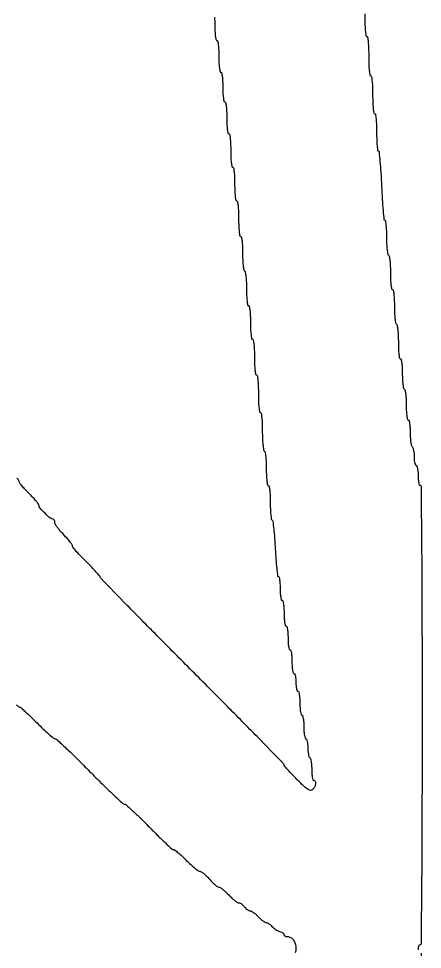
# Model space of a CAD drawing. Extents: x 70 to 555, y 312 to 2125.
# Drawn here: x 350.7 to 555, y 1218.5 to 1689.1 of the extents above; entities that cross this region are included whole.
import ezdxf

# ---------------------------------------------------------------- set-up
doc = ezdxf.new("R2010")
doc.units = 0

msp = doc.modelspace()

# ---------------------------------------------------------------- linework, layer by layer
for points in [[(70.501704, 1801.502568, 0.000006), (70.250428, 1655.875, 0.000318), (70.05715, 1476.631078, 0.000111), (70, 1218.5, 0.000111), (70.05715, 960.368922, 0.000318)], [(70.250428, 781.125, 0.000006), (70.501704, 635.497432, 0.413705)], [(449.738355, 1689.94375, -0.019697), (449.935868, 1687.683752, -0.011946), (450, 1685, 0.01259), (450.069433, 1682.243014, 0.022889), (450.285714, 1680, 0.020168), (450.594567, 1678.323933, 0.350432), (451, 1678, -0.358912), (451.413821, 1677.659026, -0.01702), (451.71875, 1675.75, -0.020476), (451.932089, 1673.198174, -0.010616), (452, 1670, 0.010616), (452.067911, 1666.801826, 0.020476), (452.28125, 1664.25, 0.01702), (452.586179, 1662.340974, 0.358912), (453, 1662, -0.354925), (453.409838, 1661.667147, -0.018508), (453.716667, 1659.875, -0.02162), (453.931377, 1657.477527, -0.011522), (454, 1654.5, 0.011522), (454.068623, 1651.522473, 0.02162), (454.283333, 1649.125, 0.018508), (454.590162, 1647.332853, 0.354925), (455, 1647, -0.358912), (455.413821, 1646.659026, -0.01702), (455.71875, 1644.75, -0.020476), (455.932089, 1642.198174, -0.010616), (456, 1639, 0.010616), (456.067911, 1635.801826, 0.020476), (456.28125, 1633.25, 0.01702), (456.586179, 1631.340974, 0.358912), (457, 1631, -0.362465), (457.417447, 1630.651608, -0.015687), (457.720588, 1628.625, -0.019442), (457.93272, 1625.918912, -0.009838), (458, 1622.5, 0.009838), (458.06728, 1619.081088, 0.019442), (458.279412, 1616.375, 0.015687), (458.582553, 1614.348392, 0.362465), (459, 1614, -0.362465), (459.417447, 1613.651608, -0.015687), (459.720588, 1611.625, -0.019442), (459.93272, 1608.918912, -0.009838), (460, 1605.5, 0.009838), (460.06728, 1602.081088, 0.019442), (460.279412, 1599.375, 0.015687), (460.582553, 1597.348392, 0.362465), (461, 1597, -0.365646), (461.420765, 1596.64481, -0.014491), (461.722222, 1594.5, -0.018502), (461.933283, 1591.639727, -0.009164), (462, 1588, 0.009164), (462.066717, 1584.360273, 0.018502), (462.277778, 1581.5, 0.014491), (462.579235, 1579.35519, 0.365646), (463, 1579, -0.362066), (463.417036, 1578.65245, -0.015837), (463.720383, 1576.639754, -0.019558), (463.932649, 1573.95187, -0.009924), (464, 1570.559017, 0.01106), (464.072543, 1567.279817, 0.016428), (464.29375, 1564.416025, 0.011541), (464.604297, 1562.095281, 0.218668), (465, 1561.5, -0.218668), (465.395703, 1560.904719, -0.011541), (465.70625, 1558.583975, -0.016428), (465.927457, 1555.720183, -0.01106), (466, 1552.440983, 0.009924), (466.067351, 1549.04813, 0.019558), (466.279617, 1546.360246, 0.015837), (466.582964, 1544.34755, 0.362066), (467, 1544, -0.362465), (467.417447, 1543.651608, -0.015687), (467.720588, 1541.625, -0.019442), (467.93272, 1538.918912, -0.009838), (468, 1535.5, 0.009838), (468.06728, 1532.081088, 0.019442), (468.279412, 1529.375, 0.015687), (468.582553, 1527.348392, 0.362465), (469, 1527, -0.365646), (469.420765, 1526.64481, -0.014491), (469.722222, 1524.5, -0.018502), (469.933283, 1521.639727, -0.009164), (470, 1518, 0.009164), (470.066717, 1514.360273, 0.018502), (470.277778, 1511.5, 0.014491), (470.579235, 1509.35519, 0.365646), (471, 1509, -0.368504), (471.423816, 1508.638562, -0.013417), (471.723684, 1506.375, -0.017647), (471.933788, 1503.360608, -0.008575), (472, 1499.5, 0.008575), (472.066212, 1495.639392, 0.017647), (472.276316, 1492.625, 0.013417), (472.576184, 1490.361438, 0.368504), (473, 1490, -0.368182), (473.423469, 1489.639273, -0.013538), (473.72352, 1487.389754, -0.017744), (473.933731, 1484.39355, -0.00864), (474, 1480.559017, 0.009825), (474.072193, 1476.885615, 0.014948), (474.292846, 1473.701799, 0.009784), (474.601718, 1471.110938, 0.223356), (475, 1470.5, -0.218668), (475.395703, 1469.904719, -0.011541), (475.70625, 1467.583975, -0.016428), (475.927457, 1464.720183, -0.01106), (476, 1461.440983, 0.009924), (476.067351, 1458.04813, 0.019558), (476.279617, 1455.360246, 0.015837), (476.582964, 1453.34755, 0.362066), (477, 1453, -0.362066), (477.417036, 1452.65245, -0.015837), (477.720383, 1450.639754, -0.019558), (477.932649, 1447.95187, -0.009924), (478, 1444.559017, 0.010034), (478.065736, 1441.28381, 0.015071), (478.266415, 1438.432919, 0.009878), (478.547101, 1436.108462, 0.222909), (478.906945, 1435.557511, -0.226256), (479.290437, 1434.962101, -0.003954), (479.759339, 1431.049584, -0.009125), (480.193152, 1426.404477, -0.005849), (480.535128, 1420.998494, 0.005822), (480.874372, 1415.631118, 0.009638), (481.300599, 1411.112058, 0.003687), (481.760028, 1407.323789, 0.377184), (482.128183, 1407, -0.351721), (482.471614, 1406.724311, -0.01842), (482.743904, 1405.2375, -0.022428), (482.937191, 1403.300255, -0.01365), (483, 1401, 0.015416), (483.071434, 1398.683687, 0.025878), (483.291667, 1396.75, 0.024068), (483.604992, 1395.303225, 0.339565), (484, 1395, -0.345347), (484.400526, 1394.685898, -0.022017), (484.711538, 1393.125, -0.024301), (484.929639, 1391.036573, -0.013867), (485, 1388.5, 0.013867), (485.070361, 1385.963427, 0.024301), (485.288462, 1383.875, 0.022017), (485.599474, 1382.314102, 0.345347), (486, 1382, -0.339565), (486.395008, 1381.696775, -0.024068), (486.708333, 1380.25, -0.025878), (486.928566, 1378.316313, -0.015416), (487, 1376, 0.015416), (487.071434, 1373.683687, 0.025878), (487.291667, 1371.75, 0.024068), (487.604992, 1370.303225, 0.339565), (488, 1370, -0.339565), (488.395008, 1369.696775, -0.024068), (488.708333, 1368.25, -0.025878), (488.928566, 1366.316313, -0.015416), (489, 1364, 0.015416), (489.071434, 1361.683687, 0.025878), (489.291667, 1359.75, 0.024068), (489.604992, 1358.303225, 0.339565), (490, 1358, -0.31052), (490.388512, 1357.732972, -0.036969), (490.70625, 1356.678125, -0.033738), (490.927717, 1355.224757, -0.020945), (491, 1353.5, 0.020945), (491.072283, 1351.775243, 0.033738), (491.29375, 1350.321875, 0.036969), (491.611488, 1349.267028, 0.31052), (492, 1349, -0.339565), (492.395008, 1348.696775, -0.024068), (492.708333, 1347.25, -0.025878), (492.928566, 1345.316313, -0.015416), (493, 1343, 0.015416), (493.071434, 1340.683687, 0.025878), (493.291667, 1338.75, 0.024068), (493.604992, 1337.303225, 0.339565), (494, 1337, -0.339565), (494.395008, 1336.696775, -0.024068), (494.708333, 1335.25, -0.025878), (494.928566, 1333.316313, -0.015416), (495, 1331, 0.015416), (495.071434, 1328.683687, 0.025878), (495.291667, 1326.75, 0.024068), (495.604992, 1325.303225, 0.339565), (496, 1325, -0.308946), (496.388352, 1324.73472, -0.037703), (496.70625, 1323.695461, -0.03416), (496.927706, 1322.261135, -0.021227), (497, 1320.559017, 0.02093), (497.073113, 1318.813184, 0.027868), (497.29375, 1317.241025, 0.027581), (497.611109, 1315.999702, 0.179846), (498, 1315.5, -0.194165), (498.39092, 1314.967949, -0.021638), (498.70625, 1313.465225, -0.023783), (498.927098, 1311.570094, -0.017115), (499, 1309.440983, 0.017292), (499.072152, 1307.35528, 0.028158), (499.29375, 1305.598289, 0.027462), (499.609106, 1304.290799, 0.331172), (500, 1304, -0.292084), (500.754669, 1303.518028, -0.134885), (500.955294, 1302.320055, -0.08899), (500.504001, 1300.749062, -0.082222), (499.526455, 1299.383598, -0.192897), (498.445772, 1298.921225, -0.147688), (497.195639, 1299.267324, -0.049696), (495.31918, 1300.731643, -0.005859), (491.526455, 1304.436508, -0.006011), (489.025345, 1306.99849, -0.009097), (486.917146, 1309.29275, -0.004502), (485.196768, 1311.270308, -0.178603), (485, 1311.803588, 0.196156), (484.761801, 1312.387393, 0.00011), (471.340625, 1326.090391, 0.001389), (456.328909, 1341.325642, 0.000844), (438.5, 1359.259061, -0.000815), (420.670926, 1377.190542, -0.001342), (405.658895, 1392.419629, -0.000103), (392.229631, 1406.122038, -0.195722), (391.998364, 1406.686954, 0.181335), (391.80221, 1407.206848, 0.003811), (389.94144, 1409.297965, 0.008345), (387.68058, 1411.717597, 0.005464), (384.998364, 1414.433777, -0.005779), (382.316338, 1417.153192, -0.008785), (380.05577, 1419.582921, -0.004196), (378.203993, 1421.679886, -0.180676), (378, 1422.225983, 0.137154), (377.747151, 1423.130415, 0.030582), (376.824147, 1424.461326, 0.019057), (375.18261, 1426.388172, 0.004332), (372.25, 1429.521089, -0.020579), (371.005827, 1430.939939, -0.024345), (369.954687, 1432.381403, -0.024253), (369.198361, 1433.663736, -0.121694), (369, 1434.466667, 0.056382), (368.933652, 1435.053176, 0.075817), (368.737316, 1435.549583, 0.095019), (368.446907, 1435.882407, 0.167511), (368.105755, 1436, -0.179407), (366.747586, 1436.503536, -0.016352), (364.044924, 1438.985094, -0.016161), (361.507872, 1441.638412, -0.18473), (361, 1442.966134, 0.162586), (360.772933, 1443.645972, 0.011817), (359.53125, 1445.218614, 0.015545), (357.91535, 1447.049672, 0.011102), (356, 1449, -0.010484), (354.084558, 1450.945602, -0.014822), (352.46875, 1452.762158, -0.010883), (351.21949, 1454.321078, -0.164923), (351, 1454.968409, 0.146834), (350.815739, 1455.582328, 0.016861), (349.971875, 1456.772179, 0.019176)], [(553.073693, 1218.234582, -0.048028), (553, 1219, -0.048028), (553.073693, 1219.765418, -0.068025), (553.29375, 1220.4125, -0.088204), (553.618118, 1220.848523, -0.191087), (554, 1221, 0.411523), (554.491634, 1221.487134, 0.000143), (554.747845, 1250.25, 0.001589), (554.942243, 1285.970809, 0.000566), (555, 1337, 0.000566), (554.942243, 1388.029191, 0.001589), (554.747845, 1423.75, 0.000143), (554.491634, 1452.512866, 0.411523), (554, 1453, -0.322437), (553.610183, 1453.280551, -0.031449), (553.29375, 1454.46875, -0.03053), (553.072205, 1456.083446, -0.01883), (553, 1458, 0.01883), (552.927795, 1459.916554, 0.03053), (552.70625, 1461.53125, 0.031449), (552.389817, 1462.719449, 0.322437), (552, 1463, -0.308946), (551.611648, 1463.26528, -0.037703), (551.29375, 1464.304539, -0.03416), (551.072294, 1465.738865, -0.021227), (551, 1467.440983, 0.02093), (550.926887, 1469.186816, 0.027868), (550.70625, 1470.758975, 0.027581), (550.388891, 1472.000298, 0.179846), (550, 1472.5, -0.204655), (549.607273, 1473.057756, -0.017258), (549.29375, 1474.828525, -0.020711), (549.072748, 1477.046572, -0.014475), (549, 1479.559017, 0.014034), (548.929521, 1482.069583, 0.024479), (548.711186, 1484.139754, 0.022248), (548.399909, 1485.687125, 0.344703), (548, 1486, -0.354422), (547.590659, 1486.331844, -0.018695), (547.283598, 1488.110246, -0.021763), (547.068713, 1490.489494, -0.011639), (547, 1493.440983, 0.012539), (546.927367, 1496.336795, 0.018327), (546.70625, 1498.877725, 0.014001), (546.394315, 1500.92157, 0.21256), (546, 1501.5, -0.21256), (545.605685, 1502.07843, -0.014001), (545.29375, 1504.122275, -0.018327), (545.072633, 1506.663205, -0.012539), (545, 1509.559017, 0.011639), (544.931287, 1512.510506, 0.021763), (544.716402, 1514.889754, 0.018695), (544.409341, 1516.668156, 0.354422), (544, 1517, -0.362066), (543.582964, 1517.34755, -0.015837), (543.279617, 1519.360246, -0.019558), (543.067351, 1522.04813, -0.009924), (543, 1525.440983, 0.01106), (542.927457, 1528.720183, 0.016428), (542.70625, 1531.583975, 0.011541), (542.395703, 1533.904719, 0.218668), (542, 1534.5, -0.218668), (541.604297, 1535.095281, -0.011541), (541.29375, 1537.416025, -0.016428), (541.072543, 1540.279817, -0.01106), (541, 1543.559017, 0.009924), (540.932649, 1546.95187, 0.019558), (540.720383, 1549.639754, 0.015837), (540.417036, 1551.65245, 0.362066), (540, 1552, -0.362066), (539.582964, 1552.34755, -0.015837), (539.279617, 1554.360246, -0.019558), (539.067351, 1557.04813, -0.009924), (539, 1560.440983, 0.01106), (538.927457, 1563.720183, 0.016428), (538.70625, 1566.583975, 0.011541), (538.395703, 1568.904719, 0.218668), (538, 1569.5, -0.218668), (537.604297, 1570.095281, -0.011541), (537.29375, 1572.416025, -0.016428), (537.072543, 1575.279817, -0.01106), (537, 1578.559017, 0.009921), (536.935777, 1581.795381, 0.016417), (536.737825, 1584.520461, 0.01033), (536.462551, 1586.693537, 0.371881), (536.107491, 1587, -0.384527), (535.732204, 1587.338696, -0.002503), (535.262996, 1592.140625, -0.007919), (534.829641, 1597.78991, -0.004771), (534.485924, 1604.5, 0.004696), (534.143219, 1611.210097, 0.007795), (533.712986, 1616.859375, 0.002426), (533.247919, 1621.666168, 0.384844), (532.878433, 1622, -0.37826), (532.527655, 1622.309679, -0.008023), (532.25804, 1624.790625, -0.014379), (532.063189, 1627.857508, -0.008673), (532, 1631.5, 0.008575), (531.933788, 1635.360608, 0.017647), (531.723684, 1638.375, 0.013417), (531.423816, 1640.638562, 0.368504), (531, 1641, -0.368504), (530.576184, 1641.361438, -0.013417), (530.276316, 1643.625, -0.017647), (530.066212, 1646.639392, -0.008575), (530, 1650.5, 0.008575), (529.933788, 1654.360608, 0.017647), (529.723684, 1657.375, 0.013417), (529.423816, 1659.638562, 0.368504), (529, 1660, -0.371083), (528.573367, 1660.367196, -0.012451), (528.275, 1662.75, -0.016864), (528.065757, 1665.918453, -0.008055), (528, 1670, 0.008055), (527.934243, 1674.081547, 0.016864), (527.725, 1677.25, 0.012451), (527.426633, 1679.632804, 0.371083), (527, 1680, -0.377473), (526.566068, 1680.382029, -0.010078), (526.271739, 1683.125, -0.014876), (526.064625, 1686.755364, -0.00681), (526, 1691.5, 0.00681)], [(349.505239, 1342.175, 0.010156), (350.747086, 1341.170717, 0.16644), (351.245727, 1341, -0.183931), (351.787458, 1340.79374, -0.003205), (354.163725, 1338.65, -0.007635), (356.905936, 1336.066121, -0.004956), (360, 1333, 0.007185), (363.121148, 1329.93449, 0.010681), (365.947807, 1327.35, 0.006059), (368.3763, 1325.274455, 0.17554), (369.133957, 1325, -0.189521), (369.940351, 1324.682956, -0.001703), (374.777479, 1320.153125, -0.005523), (380.305001, 1314.824743, -0.003502), (386.633433, 1308.5, 0.003661), (392.965785, 1302.175352, 0.005759), (398.505649, 1296.846875, 0.001849), (403.34759, 1292.329477, 0.188962), (404.188268, 1292, -0.184382), (405.004279, 1291.688495, -0.003596), (408.386306, 1288.621875, -0.008132), (412.294534, 1284.907435, -0.005302), (416.689209, 1280.5, 0.004428), (421.068899, 1276.092213, 0.006886), (424.930197, 1272.378125, 0.002608), (428.288052, 1269.268841, 0.187597), (428.979376, 1269, -0.167189), (429.622127, 1268.778898, -0.008699), (431.346523, 1267.384375, -0.012988), (433.358962, 1265.6072, -0.009007), (435.543478, 1263.5, 0.011466), (437.749179, 1261.39321, 0.015895), (439.826724, 1259.615625, 0.012383), (441.610711, 1258.256064, 0.1579), (442.401335, 1258, -0.151576), (443.128191, 1257.774471, -0.021628), (444.390279, 1256.825, -0.022961), (445.823464, 1255.531703, -0.017761), (447.26543, 1254, 0.015631), (448.695332, 1252.468094, 0.020835), (450.092027, 1251.175, 0.018622), (451.311223, 1250.213057, 0.159009), (451.964235, 1250, -0.152308), (452.630848, 1249.792116, -0.016672), (453.935424, 1248.825, -0.019167), (455.441043, 1247.531935, -0.014367), (457, 1246, 0.01632), (458.570986, 1244.468259, 0.021127), (460.113066, 1243.175, 0.019418), (461.459227, 1242.220481, 0.145502), (462.20084, 1242, -0.111353), (462.823543, 1241.85958, -0.044231), (463.58312, 1241.4125, -0.040952), (464.348088, 1240.76523, -0.040564), (465, 1240, 0.041141), (465.653428, 1239.234779, 0.041233), (466.422869, 1238.5875, 0.044503), (467.188882, 1238.14072, 0.11021), (467.819549, 1238, -0.129236), (468.527212, 1237.813981, -0.027097), (469.615995, 1237.11875, -0.026729), (470.826, 1236.148438, -0.022526), (472, 1235, 0.020192), (473.163228, 1233.851429, 0.024812), (474.34096, 1232.88125, 0.024469), (475.388219, 1232.179256, 0.136232), (476.033914, 1232, -0.107518), (476.618585, 1231.872805, -0.037328), (477.378738, 1231.45452, -0.035026), (478.172945, 1230.85365, -0.034152), (478.882705, 1230.143047, 0.040891), (479.665667, 1229.379974, 0.026189), (480.685857, 1228.622884, 0.02628), (481.770763, 1227.982083, 0.04381), (482.75, 1227.575659, -0.035336), (483.611268, 1227.235165, -0.045935), (484.339063, 1226.79996, -0.053433), (484.845031, 1226.340279, -0.183657), (485, 1225.932612, 0.164917), (485.120624, 1225.576849, 0.09564), (485.461607, 1225.273955, 0.076695), (485.970387, 1225.069253, 0.057421), (486.571429, 1225, -0.12967), (488.293127, 1224.545858, -0.105174), (489.726665, 1223.274836, -0.090269), (490.675399, 1221.339487, -0.069044), (491, 1219, -0.068828), (490.683749, 1216.713472, -0.08438)], [(554.747854, 1187.625, 0.000142), (554.491669, 1216.512811, 0.411535)]]:
    msp.add_lwpolyline(points, format="xyb")

doc.saveas('drawing.dxf')
